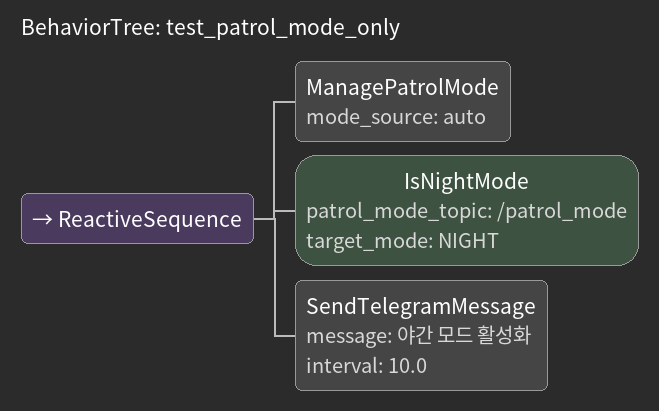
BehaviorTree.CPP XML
<?xml version="1.0" encoding="UTF-8"?>
<root BTCPP_format="4">
  <BehaviorTree ID="test_patrol_mode_only">
    <ReactiveSequence>
      <!-- 순찰 모드 자동 설정 테스트 (카메라 밝기 기반, 원본 기본값 사용) -->
      <ManagePatrolMode mode_source="auto"/>

      <!-- 모드 확인 및 로그 출력 -->
      <IsNightMode patrol_mode_topic="/patrol_mode"
                   target_mode="NIGHT"/>

      <SendTelegramMessage message="야간 모드 활성화"
                         interval="10.0"/>
    </ReactiveSequence>
  </BehaviorTree>

</root>
